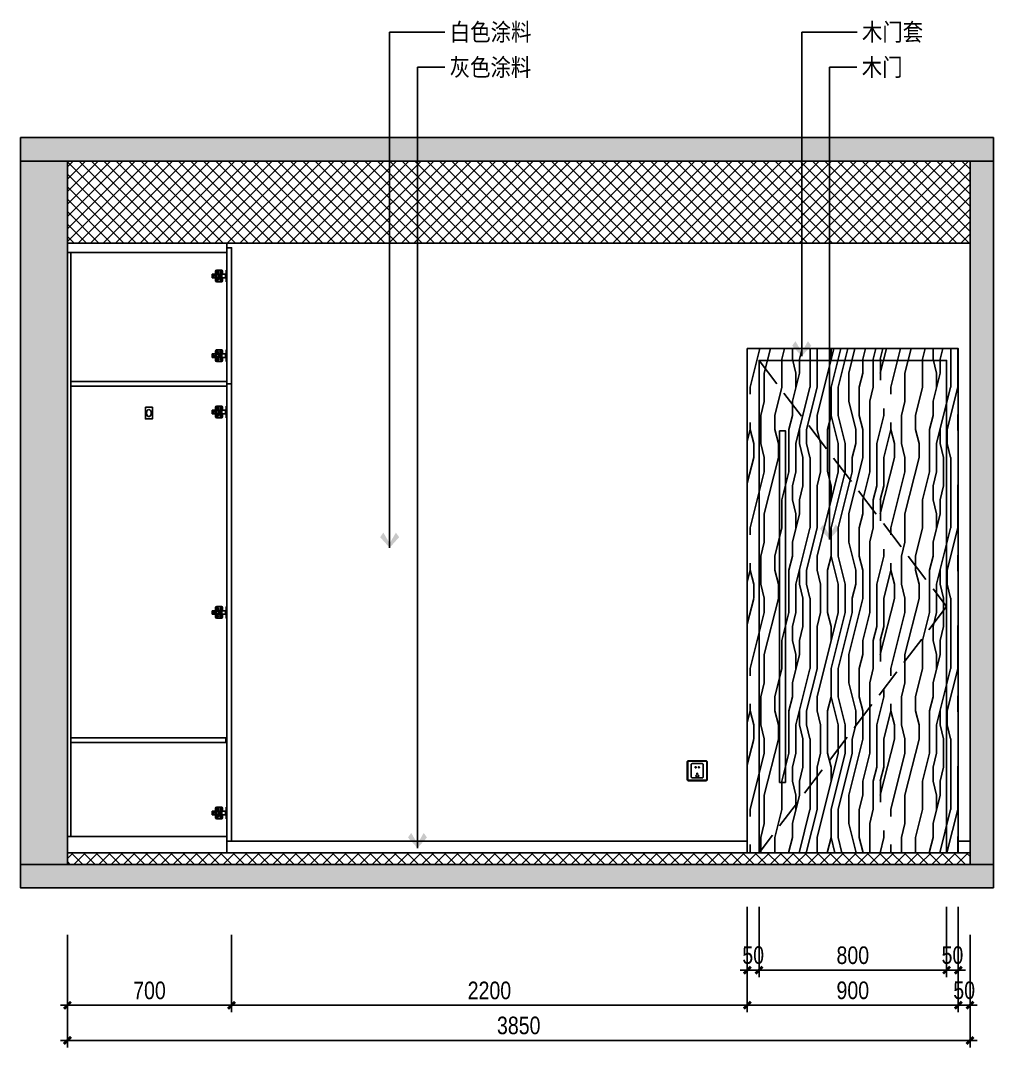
# Model space of a CAD drawing. Extents: x 468514 to 728049, y -74127 to 69080.
# Drawn here: x 659282 to 663432, y -71357 to -66977 of the extents above; entities that cross this region are included whole.
import ezdxf

# ---------------------------------------------------------------- set-up
doc = ezdxf.new("R2010")
doc.units = 0
doc.header["$LTSCALE"] = 500
doc.header["$MEASUREMENT"] = 0
doc.linetypes.add('DASH', pattern=[0.35, 0.25, -0.1])
doc.layers.get('Defpoints').update_dxf_attribs({"color": 229})
for name, color, linetype in [('E 立面填充', 250, 'Continuous'), ('E 立面墙体', 245, 'Continuous'), ('E 立面家具、洁具', 153, 'Continuous'), ('E 立面材料分格线', 8, 'Continuous'), ('E 立面材料类别线', 154, 'Continuous'), ('E 立面标注尺寸', 9, 'Continuous'), ('E 立面装饰完成线', 225, 'Continuous'), ('E 立面门', 107, 'Continuous')]:
    doc.layers.add(name, color=color, linetype=linetype)
doc.styles.add('PDC DIM', font='PMingLiU-ExtB.ttf', dxfattribs={"width": 0.85})
doc.dimstyles.new('PDC-A2', dxfattribs={"dimscale": 0, "dimtxt": 2.5, "dimasz": 1, "dimexe": 1, "dimexo": 1, "dimgap": 0.7, "dimtad": 1, "dimdec": 0, "dimtxsty": 'PDC DIM', "dimblk": 'ARCHTICK', "dimcen": 1, "dimdle": 1, "dimclrd": 8, "dimclre": 8, "dimclrt": 9, "dimadec": 0, "dimazin": 0, "dimtfac": 1, "dimtdec": 0, "dimtix": 1, "dimtmove": 2, "dimatfit": 3, "dimldrblk": 'PDC A2 T R', "dimfxl": 10, "dimfxlon": 1, "dimarcsym": 0})

# ---------------------------------------------------------------- blocks, each defined once
blk = doc.blocks.new('sdfds')
at = {"linetype": 'ByBlock'}
for p, q in [((0, 25), (0, -25)), ((1, 25), (0, 25)), ((3, 23), (3, -23)), ((63, 7.5), (3, 7.5)), ((6, 6.5), (3, 6.5)), ((5, 6.5), (5, -6.5)), ((6, 6.5), (6, -6.5)), ((18, 20), (18, 7.5)), ((22, 7.5), (22, -7.5)), ((43, 25), (23, 25)), ((36.2, -5), (36.2, 5)), ((36.2, 5), (43.2, 5)), ((43.2, 5.5), (43.2, 5)), ((46.2, 5.5), (43.2, 5.5)), ((46.2, 5.5), (46.2, -5.5)), ((48, 20), (48, 7.5)), ((63, 2.5), (58.6, 2.5)), ((62, 2.5), (62, -2.5)), ((63, 7.5), (63, 2.5)), ((1, -25), (0, -25)), ((6, -6.5), (3, -6.5)), ((63, -7.5), (3, -7.5)), ((18, -7.5), (18, -20)), ((43, -25), (23, -25)), ((43.2, -5), (36.2, -5)), ((43.2, -5), (43.2, -5.5)), ((46.2, -5.5), (43.2, -5.5)), ((48, -7.5), (48, -20)), ((63, -2.5), (58.6, -2.5)), ((63, -2.5), (63, -7.5))]:
    blk.add_line(p, q, dxfattribs=at)
for points in [[(26.3, 18.6), (26.3, 16.1), (28.8, 16.1), (28.8, 15.1), (26.3, 15.1), (26.3, 12.6), (25.3, 12.6), (25.3, 15.1), (22.9, 15.1), (22.9, 16.1), (25.3, 16.1), (25.3, 18.6), (26.3, 18.6)], [(28.7, 3), (28.7, 0.5), (26.2, 0.5), (26.2, -0.5), (28.7, -0.5), (28.7, -3), (29.7, -3), (29.7, -0.5), (32.1, -0.5), (32.1, 0.5), (29.7, 0.5), (29.7, 3), (28.7, 3)], [(39.7, 18.6), (39.7, 16.1), (37.2, 16.1), (37.2, 15.1), (39.7, 15.1), (39.7, 12.6), (40.7, 12.6), (40.7, 15.1), (43.1, 15.1), (43.1, 16.1), (40.7, 16.1), (40.7, 18.6), (39.7, 18.6)], [(55, 3), (55, 0.5), (52.5, 0.5), (52.5, -0.5), (55, -0.5), (55, -3), (56, -3), (56, -0.5), (58.5, -0.5), (58.5, 0.5), (56, 0.5), (56, 3), (55, 3)], [(26.3, -18.6), (26.3, -16.1), (28.8, -16.1), (28.8, -15.1), (26.3, -15.1), (26.3, -12.6), (25.3, -12.6), (25.3, -15.1), (22.9, -15.1), (22.9, -16.1), (25.3, -16.1), (25.3, -18.6), (26.3, -18.6)], [(39.7, -18.6), (39.7, -16.1), (37.2, -16.1), (37.2, -15.1), (39.7, -15.1), (39.7, -12.6), (40.7, -12.6), (40.7, -15.1), (43.1, -15.1), (43.1, -16.1), (40.7, -16.1), (40.7, -18.6), (39.7, -18.6)]]:
    blk.add_lwpolyline(points, dxfattribs=at)
for centre in [(25.8, 15.6), (29.2, 0), (40.2, 15.6), (55.5, 0), (25.8, -15.6), (40.2, -15.6)]:
    blk.add_circle(centre, 4, dxfattribs=at)
for centre, radius, start, end in [((1, 23), 2, 0, 90), ((23, 20), 5, 90, 180), ((40.2, 17.5), 3.5, 0, 180), ((40.2, 13.7), 3.5, 180, 0), ((43, 20), 5, 0, 90), ((1, -23), 2, 270, 0), ((23, -20), 5, 180, 270), ((25.8, -13.7), 3.5, 0, 180), ((25.8, -17.5), 3.5, 180, 0), ((43, -20), 5, 270, 0)]:
    blk.add_arc(centre, radius, start, end, dxfattribs=at)
blk = doc.blocks.new('ffffaasd')
at = {"linetype": 'DASH', "lineweight": -2, "ltscale": 20}
for p, q in [((69855.2, 418079.7), (69855.2, 418028.7)), ((69901.2, 418084.7), (69860.2, 418084.7)), ((69906.2, 418079.7), (69906.2, 418028.7)), ((69901.2, 418023.7), (69860.2, 418023.7))]:
    blk.add_line(p, q, dxfattribs=at)
for points in [[(69843.2, 418011.7), (69918.2, 418011.7, 0.414214), (69923.2, 418016.7), (69923.2, 418091.7, 0.414214), (69918.2, 418096.7), (69843.2, 418096.7, 0.414214), (69838.2, 418091.7), (69838.2, 418016.7, 0.414214)], [(69843.2, 418013.7), (69918.2, 418013.7, 0.414214), (69921.2, 418016.7), (69921.2, 418091.7, 0.414214), (69918.2, 418094.7), (69843.2, 418094.7, 0.414214), (69840.2, 418091.7), (69840.2, 418016.7, 0.414214)]]:
    blk.add_lwpolyline(points, format="xyb", close=True, dxfattribs=at)
for points in [[(69873.7, 418066.6), (69875.7, 418066.6), (69875.7, 418071.6), (69873.7, 418071.6)], [(69887.7, 418066.6), (69885.7, 418066.6), (69885.7, 418071.6), (69887.7, 418071.6)]]:
    blk.add_lwpolyline(points, dxfattribs=at)
for points in [[(69875.8, 418028.1), (69877.7, 418028.6), (69876.2, 418034.4), (69874.2, 418033.9)], [(69879.7, 418037.6), (69881.7, 418037.6), (69881.7, 418043.6), (69879.7, 418043.6)], [(69885.6, 418028.1), (69883.7, 418028.6), (69885.2, 418034.4), (69887.2, 418033.9)]]:
    blk.add_lwpolyline(points, close=True, dxfattribs=at)
for centre, radius, start, end in [((69860.2, 418079.7), 5, 90, 180), ((69901.2, 418079.7), 5, 0, 90), ((69873.9, 418069.1), 2.51, 93.6471, 266.3529), ((69887.5, 418069.1), 2.51, 273.6471, 86.3529), ((69860.2, 418028.7), 5, 180, 270), ((69901.2, 418028.7), 5, 270, 0)]:
    blk.add_arc(centre, radius, start, end, dxfattribs=at)
blk = doc.blocks.new('d34')
at = {"linetype": 'ByBlock', "lineweight": -2}
blk.add_blockref('ffffaasd', (0, 0), dxfattribs=at)
blk = doc.blocks.new('_ArchTick')
at = {"color": 0, "linetype": 'ByBlock', "const_width": 0.4}
blk.add_lwpolyline([(-0.5, -0.5), (0.5, 0.5)], dxfattribs=at)
blk = doc.blocks.new('*D2131')
at = {"layer": 'Defpoints', "color": 0, "transparency": 16777216}
for p in [(663231.6, -70726.5), (663281.6, -70726.5), (663231.6, -71026.5)]:
    blk.add_point(p, dxfattribs=at)
at = {"layer": 'E 立面标注尺寸', "color": 8, "lineweight": -2, "transparency": 16777216}
for p, q in [((663231.6, -70756.5), (663231.6, -71056.5)), ((663281.6, -70756.5), (663281.6, -71056.5)), ((663231.6, -71026.5), (663201.6, -71026.5)), ((663281.6, -71026.5), (663231.6, -71026.5)), ((663281.6, -71026.5), (663311.6, -71026.5))]:
    blk.add_line(p, q, dxfattribs=at)
at = {"layer": 'E 立面标注尺寸', "color": 8, "lineweight": -2, "transparency": 16777216, "xscale": 30.00000447440561, "yscale": 30.00000447440561, "zscale": 30.00000447440561}
blk.add_blockref('_ArchTick', (663231.6, -71026.5), dxfattribs=at)
at = {"layer": 'E 立面标注尺寸', "color": 8, "lineweight": -2, "transparency": 16777216, "xscale": 30.00000447440561, "yscale": 30.00000447440561, "zscale": 30.00000447440561, "rotation": 180}
blk.add_blockref('_ArchTick', (663281.6, -71026.5), dxfattribs=at)
at = {"layer": 'E 立面标注尺寸', "color": 9, "transparency": 16777216, "insert": (663256.6, -70963), "char_height": 75, "attachment_point": 5, "style": 'PDC DIM'}
blk.add_mtext('50', dxfattribs=at)
blk = doc.blocks.new('PDC A2 T R')
at = {"color": 0, "linetype": 'ByBlock'}
blk.add_line((0, 0), (-2, 0), dxfattribs=at)
for points in [[(-2.15, 0.89), (-1.49, 1.35), (-0.6, 0), (0, 0)], [(-2.15, -0.89), (-1.49, -1.35), (-0.6, 0), (0, 0)]]:
    blk.add_solid(points, dxfattribs=at)
blk = doc.blocks.new('*D2132')
at = {"layer": 'Defpoints', "color": 0, "transparency": 16777216}
for p in [(662431.6, -70726.5), (663231.6, -70726.5), (662431.6, -71026.5)]:
    blk.add_point(p, dxfattribs=at)
at = {"layer": 'E 立面标注尺寸', "color": 8, "lineweight": -2, "transparency": 16777216}
for p, q in [((662431.6, -70756.5), (662431.6, -71056.5)), ((663231.6, -70756.5), (663231.6, -71056.5)), ((663261.6, -71026.5), (662401.6, -71026.5))]:
    blk.add_line(p, q, dxfattribs=at)
at = {"layer": 'E 立面标注尺寸', "color": 8, "lineweight": -2, "transparency": 16777216, "xscale": 30.00000447440561, "yscale": 30.00000447440561, "zscale": 30.00000447440561, "rotation": 180}
blk.add_blockref('_ArchTick', (662431.6, -71026.5), dxfattribs=at)
at = {"layer": 'E 立面标注尺寸', "color": 8, "lineweight": -2, "transparency": 16777216, "xscale": 30.00000447440561, "yscale": 30.00000447440561, "zscale": 30.00000447440561}
blk.add_blockref('_ArchTick', (663231.6, -71026.5), dxfattribs=at)
at = {"layer": 'E 立面标注尺寸', "color": 9, "transparency": 16777216, "insert": (662831.6, -70963.7), "char_height": 75, "attachment_point": 5, "style": 'PDC DIM'}
blk.add_mtext('800', dxfattribs=at)
blk = doc.blocks.new('*D2133')
at = {"layer": 'Defpoints', "color": 0, "transparency": 16777216}
for p in [(662381.6, -70726.5), (662431.6, -70726.5), (662381.6, -71026.5)]:
    blk.add_point(p, dxfattribs=at)
at = {"layer": 'E 立面标注尺寸', "color": 8, "lineweight": -2, "transparency": 16777216}
for p, q in [((662381.6, -70756.5), (662381.6, -71056.5)), ((662431.6, -70756.5), (662431.6, -71056.5)), ((662381.6, -71026.5), (662351.6, -71026.5)), ((662431.6, -71026.5), (662381.6, -71026.5)), ((662431.6, -71026.5), (662461.6, -71026.5))]:
    blk.add_line(p, q, dxfattribs=at)
at = {"layer": 'E 立面标注尺寸', "color": 8, "lineweight": -2, "transparency": 16777216, "xscale": 30.00000447440561, "yscale": 30.00000447440561, "zscale": 30.00000447440561}
blk.add_blockref('_ArchTick', (662381.6, -71026.5), dxfattribs=at)
at = {"layer": 'E 立面标注尺寸', "color": 8, "lineweight": -2, "transparency": 16777216, "xscale": 30.00000447440561, "yscale": 30.00000447440561, "zscale": 30.00000447440561, "rotation": 180}
blk.add_blockref('_ArchTick', (662431.6, -71026.5), dxfattribs=at)
at = {"layer": 'E 立面标注尺寸', "color": 9, "transparency": 16777216, "insert": (662406.6, -70963), "char_height": 75, "attachment_point": 5, "style": 'PDC DIM'}
blk.add_mtext('50', dxfattribs=at)
blk = doc.blocks.new('*D2134')
at = {"layer": 'Defpoints', "color": 0, "transparency": 16777216}
for p in [(663281.6, -70726.5), (663331.6, -70726.5), (663281.6, -71176.5)]:
    blk.add_point(p, dxfattribs=at)
at = {"layer": 'E 立面标注尺寸', "color": 8, "lineweight": -2, "transparency": 16777216}
for p, q in [((663281.6, -70876.5), (663281.6, -71206.5)), ((663331.6, -70876.5), (663331.6, -71206.5)), ((663281.6, -71176.5), (663251.6, -71176.5)), ((663331.6, -71176.5), (663281.6, -71176.5)), ((663331.6, -71176.5), (663361.6, -71176.5))]:
    blk.add_line(p, q, dxfattribs=at)
at = {"layer": 'E 立面标注尺寸', "color": 8, "lineweight": -2, "transparency": 16777216, "xscale": 30.00000447440561, "yscale": 30.00000447440561, "zscale": 30.00000447440561}
blk.add_blockref('_ArchTick', (663281.6, -71176.5), dxfattribs=at)
at = {"layer": 'E 立面标注尺寸', "color": 8, "lineweight": -2, "transparency": 16777216, "xscale": 30.00000447440561, "yscale": 30.00000447440561, "zscale": 30.00000447440561, "rotation": 180}
blk.add_blockref('_ArchTick', (663331.6, -71176.5), dxfattribs=at)
at = {"layer": 'E 立面标注尺寸', "color": 9, "transparency": 16777216, "insert": (663306.6, -71113), "char_height": 75, "attachment_point": 5, "style": 'PDC DIM'}
blk.add_mtext('50', dxfattribs=at)
blk = doc.blocks.new('*D2135')
at = {"layer": 'Defpoints', "color": 0, "transparency": 16777216}
for p in [(662381.6, -70726.5), (663281.6, -70726.5), (662381.6, -71176.5)]:
    blk.add_point(p, dxfattribs=at)
at = {"layer": 'E 立面标注尺寸', "color": 8, "lineweight": -2, "transparency": 16777216}
for p, q in [((662381.6, -70876.5), (662381.6, -71206.5)), ((663281.6, -70876.5), (663281.6, -71206.5)), ((663311.6, -71176.5), (662351.6, -71176.5))]:
    blk.add_line(p, q, dxfattribs=at)
at = {"layer": 'E 立面标注尺寸', "color": 8, "lineweight": -2, "transparency": 16777216, "xscale": 30.00000447440561, "yscale": 30.00000447440561, "zscale": 30.00000447440561, "rotation": 180}
blk.add_blockref('_ArchTick', (662381.6, -71176.5), dxfattribs=at)
at = {"layer": 'E 立面标注尺寸', "color": 8, "lineweight": -2, "transparency": 16777216, "xscale": 30.00000447440561, "yscale": 30.00000447440561, "zscale": 30.00000447440561}
blk.add_blockref('_ArchTick', (663281.6, -71176.5), dxfattribs=at)
at = {"layer": 'E 立面标注尺寸', "color": 9, "transparency": 16777216, "insert": (662831.6, -71113.3), "char_height": 75, "attachment_point": 5, "style": 'PDC DIM'}
blk.add_mtext('900', dxfattribs=at)
blk = doc.blocks.new('*D2136')
at = {"layer": 'Defpoints', "color": 0, "transparency": 16777216}
for p in [(660181.6, -70726.5), (662381.6, -70726.5), (660181.6, -71176.5)]:
    blk.add_point(p, dxfattribs=at)
at = {"layer": 'E 立面标注尺寸', "color": 8, "lineweight": -2, "transparency": 16777216}
for p, q in [((660181.6, -70876.5), (660181.6, -71206.5)), ((662381.6, -70876.5), (662381.6, -71206.5)), ((662411.6, -71176.5), (660151.6, -71176.5))]:
    blk.add_line(p, q, dxfattribs=at)
at = {"layer": 'E 立面标注尺寸', "color": 8, "lineweight": -2, "transparency": 16777216, "xscale": 30.00000447440561, "yscale": 30.00000447440561, "zscale": 30.00000447440561, "rotation": 180}
blk.add_blockref('_ArchTick', (660181.6, -71176.5), dxfattribs=at)
at = {"layer": 'E 立面标注尺寸', "color": 8, "lineweight": -2, "transparency": 16777216, "xscale": 30.00000447440561, "yscale": 30.00000447440561, "zscale": 30.00000447440561}
blk.add_blockref('_ArchTick', (662381.6, -71176.5), dxfattribs=at)
at = {"layer": 'E 立面标注尺寸', "color": 9, "transparency": 16777216, "insert": (661281.6, -71113.7), "char_height": 75, "attachment_point": 5, "style": 'PDC DIM'}
blk.add_mtext('2200', dxfattribs=at)
blk = doc.blocks.new('*D2137')
at = {"layer": 'Defpoints', "color": 0, "transparency": 16777216}
for p in [(659481.6, -70726.5), (660181.6, -70726.5), (659481.6, -71176.5)]:
    blk.add_point(p, dxfattribs=at)
at = {"layer": 'E 立面标注尺寸', "color": 8, "lineweight": -2, "transparency": 16777216}
for p, q in [((659481.6, -70876.5), (659481.6, -71206.5)), ((660181.6, -70876.5), (660181.6, -71206.5)), ((660211.6, -71176.5), (659451.6, -71176.5))]:
    blk.add_line(p, q, dxfattribs=at)
at = {"layer": 'E 立面标注尺寸', "color": 8, "lineweight": -2, "transparency": 16777216, "xscale": 30.00000447440561, "yscale": 30.00000447440561, "zscale": 30.00000447440561, "rotation": 180}
blk.add_blockref('_ArchTick', (659481.6, -71176.5), dxfattribs=at)
at = {"layer": 'E 立面标注尺寸', "color": 8, "lineweight": -2, "transparency": 16777216, "xscale": 30.00000447440561, "yscale": 30.00000447440561, "zscale": 30.00000447440561}
blk.add_blockref('_ArchTick', (660181.6, -71176.5), dxfattribs=at)
at = {"layer": 'E 立面标注尺寸', "color": 9, "transparency": 16777216, "insert": (659831.6, -71113.7), "char_height": 75, "attachment_point": 5, "style": 'PDC DIM'}
blk.add_mtext('700', dxfattribs=at)
blk = doc.blocks.new('*D2138')
at = {"layer": 'Defpoints', "color": 0, "transparency": 16777216}
for p in [(659481.6, -70726.5), (663331.6, -70726.5), (663331.6, -71326.5)]:
    blk.add_point(p, dxfattribs=at)
at = {"layer": 'E 立面标注尺寸', "color": 8, "lineweight": -2, "transparency": 16777216}
for p, q in [((659481.6, -71026.5), (659481.6, -71356.5)), ((663331.6, -71026.5), (663331.6, -71356.5)), ((659451.6, -71326.5), (663361.6, -71326.5))]:
    blk.add_line(p, q, dxfattribs=at)
at = {"layer": 'E 立面标注尺寸', "color": 8, "lineweight": -2, "transparency": 16777216, "xscale": 30.00000447440561, "yscale": 30.00000447440561, "zscale": 30.00000447440561, "rotation": 180}
blk.add_blockref('_ArchTick', (659481.6, -71326.5), dxfattribs=at)
at = {"layer": 'E 立面标注尺寸', "color": 8, "lineweight": -2, "transparency": 16777216, "xscale": 30.00000447440561, "yscale": 30.00000447440561, "zscale": 30.00000447440561}
blk.add_blockref('_ArchTick', (663331.6, -71326.5), dxfattribs=at)
at = {"layer": 'E 立面标注尺寸', "color": 9, "transparency": 16777216, "insert": (661406.6, -71263), "char_height": 75, "attachment_point": 5, "style": 'PDC DIM'}
blk.add_mtext('3850', dxfattribs=at)

msp = doc.modelspace()

# ---------------------------------------------------------------- hatches: boundary and pattern name
at = {"layer": 'E 立面填充'}
h = msp.add_hatch(dxfattribs=at)
h.set_pattern_fill('ANSI37', color=256, scale=300)
h.paths.add_polyline_path([(659481.6, -67576.5), (663331.6, -67576.5), (663331.6, -67926.5), (659481.6, -67926.5)])
h = msp.add_hatch(dxfattribs=at)
h.set_pattern_fill('木纹5', color=256, scale=150, angle=90, pattern_type=2)
h.set_pattern_definition([(90, (153653.64, -72201.5), (-600, 4e-14), [120, -180, 60, -240]), (90, (153638.64, -71781.5), (-600, 4e-14), [120, -480]), (90, (153608.64, -71841.5), (-600, 4e-14), [60, -540]), (90, (153593.64, -72171.5), (-600, 4e-14), [30, -420, 30, -120]), (90, (153563.64, -71961.5), (-600, 4e-14), [120, -180, 30, -270]), (90, (153548.64, -72111.5), (-600, 4e-14), [90, -510]), (90, (153533.64, -71961.5), (-600, 4e-14), [180, -420]), (90, (153518.64, -72141.5), (-600, 4e-14), [120, -480]), (90, (153503.64, -71901.5), (-600, 4e-14), [300, -300]), (90, (153473.64, -72081.5), (-600, 4e-14), [60, -180, 120, -240]), (90, (153458.64, -71661.5), (-600, 4e-14), [120, -480]), (90, (153443.64, -71781.5), (-600, 4e-14), [60, -540]), (90, (153428.64, -71901.5), (-600, 4e-14), [60, -540]), (90, (153413.64, -72201.5), (-600, 4e-14), [120, -480]), (90, (153398.64, -71901.5), (-600, 4e-14), [120, -480]), (90, (153368.64, -71901.5), (-600, 4e-14), [120, -120, 120, -240]), (90, (153338.64, -72021.5), (-600, 4e-14), [60, -300, 120, -120]), (90, (153323.64, -71901.5), (-600, 4e-14), [180, -420]), (90, (153293.64, -71901.5), (-600, 4e-14), [120, -480]), (90, (153278.64, -72141.5), (-600, 4e-14), [180, -240, 60, -120]), (90, (153248.64, -72141.5), (-600, 4e-14), [300, -300]), (90, (153233.64, -71781.5), (-600, 4e-14), [60, -540]), (90, (153218.64, -71961.5), (-600, 4e-14), [120, -480]), (90, (153203.64, -72081.5), (-600, 4e-14), [60, -240, 60, -240]), (90, (153188.64, -72141.5), (-600, 4e-14), [60, -180, 120, -240]), (90, (153173.64, -72021.5), (-600, 4e-14), [60, -300, 60, -180]), (90, (153158.64, -71901.5), (-600, 4e-14), [180, -420]), (90, (153128.64, -72141.5), (-600, 4e-14), [120, -480]), (90, (153113.64, -71841.5), (-600, 4e-14), [60, -540]), (90, (153098.64, -71721.5), (-600, 4e-14), [60, -540]), (104.036243, (153608.64, -71781.5), (2e-08, 600), [61.8, -2412.0633]), (104.036243, (153473.64, -71721.5), (2e-08, 600), [61.8, -2412.0633]), (104.036243, (153113.64, -71781.5), (2e-08, 600), [61.8, -2412.0633]), (104.036243, (153338.64, -71961.5), (2e-08, 600), [61.8, -2412.0633]), (104.036243, (153248.64, -71841.5), (2e-08, 600), [61.8, -2412.0633]), (104.036243, (153293.64, -71781.5), (2e-08, 600), [61.8, -2412.0633]), (104.036243, (153188.64, -72081.5), (2e-08, 600), [61.8, -2412.0633]), (104.036243, (153218.64, -71841.5), (2e-08, 600), [61.8, -2412.0633]), (104.036243, (153443.64, -71721.5), (2e-08, 600), [123.6, -2350.2633]), (104.036243, (153398.64, -71781.5), (2e-08, 600), [123.6, -2350.2633]), (104.036243, (153368.64, -71781.5), (2e-08, 600), [123.6, -2350.2633]), (255.963757, (153563.64, -71961.5), (2e-08, -600), [61.8, -123.6, 61.8, -2226.6633]), (255.963757, (153473.64, -72081.5), (2e-08, -600), [61.8, -2412.0633]), (255.963757, (153203.64, -72081.5), (2e-08, -600), [123.6, -2350.2633]), (284.036243, (153638.64, -71781.5), (-2e-08, -600), [61.8, -2412.0633]), (75.963757, (153638.64, -71661.5), (-2e-08, 600), [61.8, -2412.0633]), (75.963757, (153428.64, -71841.5), (-2e-08, 600), [61.8, -2412.0633]), (75.963757, (153323.64, -71721.5), (-2e-08, 600), [61.8, -2412.0633]), (75.963757, (153278.64, -71961.5), (-2e-08, 600), [61.8, -2412.0633]), (75.963757, (153203.64, -72021.5), (-2e-08, 600), [61.8, -2412.0633]), (75.963757, (153173.64, -71961.5), (-2e-08, 600), [61.8, -2412.0633]), (75.963757, (153278.64, -71961.5), (-2e-08, 600), [61.8, -2412.0633]), (75.963757, (153188.64, -71781.5), (-2e-08, 600), [247.2, -2226.6633]), (75.963757, (153593.64, -72141.5), (-2e-08, 600), [247.2, -2226.6633]), (75.963757, (153548.64, -72081.5), (-2e-08, 600), [247.2, -2226.6633]), (75.963757, (153518.64, -72021.5), (-2e-08, 600), [61.8, -123.6, 123.6, -2164.8633]), (75.963757, (153473.64, -72021.5), (-2e-08, 600), [123.6, -123.6, 123.6, -2103.0633]), (75.963757, (153413.64, -72081.5), (-2e-08, 600), [247.2, -2226.6633]), (75.963757, (153368.64, -72141.5), (-2e-08, 600), [247.2, -2226.6633]), (75.963757, (153338.64, -72141.5), (-2e-08, 600), [247.2, -2226.6633]), (75.963757, (153158.64, -71721.5), (-2e-08, 600), [61.8, -2412.0633]), (75.963768, (153098.64, -71661.5), (-0.000115, 600), [123.6, -2350.2633]), (75.963768, (153128.64, -72021.5), (-0.000115, 600), [123.6, -2350.2633]), (75.963758, (153653.64, -72081.5), (-1e-05, 600), [247.2, -2226.6633]), (75.963758, (153233.64, -71721.5), (-1e-05, 600), [185.4, -2288.4633]), (75.963758, (153278.64, -71661.5), (-1e-05, 600), [370.8, -2103.0633])])
h.paths.add_polyline_path([(662381.6, -68376.5), (663281.6, -68376.5), (663281.6, -70526.5), (662381.6, -70526.5)])
at = {"layer": 'E 立面墙体'}
h = msp.add_hatch(color=250, dxfattribs=at)
h.dxf.hatch_style = 1
h.paths.add_polyline_path([(659281.6, -67476.5), (663431.6, -67476.5), (663431.6, -67576.5), (659281.6, -67576.5)])
h = msp.add_hatch(dxfattribs=at)
h.set_pattern_fill('钢筋混凝土', color=250, scale=10, pattern_type=2)
h.set_pattern_definition([(45, (165187.614, -72201.5), (-35.355339, 35.355339), []), (50, (165187.614, -72201.5), (71.726018, -6.2752135), [7.5, -82.5]), (355, (165187.614, -72201.5), (-13.875133, 75.219213), [6, -66]), (100.4514, (165193.59, -72202.02), (57.850938, 68.943954), [6.374019, -70.114211]), (46.1842, (165187.61, -72181.5), (106.724105, -16.551901), [11.25, -123.75]), (96.6356, (165196.51, -72182.88), (93.46627, 97.411787), [9.56103, -105.1713]), (351.1842, (165187.61, -72181.5), (93.466195, 97.41186), [9, -99]), (21, (165197.614, -72186.5), (59.690705, -40.261889), [7.5, -82.5]), (326, (165197.614, -72186.5), (24.331533, 72.515005), [6, -66]), (71.4514, (165202.59, -72189.855), (84.022263, 32.25305), [6.374019, -70.114211]), (37.5, (165187.614, -72201.5), (1.2159855, 33.2893854), [0.5, -65.2, 0.5, -67, 0.5, -66.25]), (7.5, (165187.614, -72201.5), (26.3069537, 39.4411712), [0.5, -38.2, 0.5, -63.7, 0.5, -25.25]), (327.5, (165165.314, -72201.5), (53.3822436, -2.2554872), [0.5, -25, 0.5, -78, 0.5, -103.5]), (317.5, (165155.314, -72201.5), (58.318617, 10.0104982), [0.5, -32.5, 0.5, -51.8, 0.5, -73.5])])
h.paths.add_polyline_path([(659481.6, -70576.5), (659281.6, -70576.5), (659281.6, -67576.5), (659481.6, -67576.5)])
h = msp.add_hatch(dxfattribs=at)
h.set_pattern_fill('钢筋混凝土', color=250, scale=10, pattern_type=2)
h.set_pattern_definition([(45, (161637.614, -72201.5), (-35.355339, 35.355339), []), (50, (161637.614, -72201.5), (71.726018, -6.2752135), [7.5, -82.5]), (355, (161637.614, -72201.5), (-13.875133, 75.219213), [6, -66]), (100.4514, (161643.59, -72202.02), (57.850938, 68.943954), [6.374019, -70.114211]), (46.1842, (161637.61, -72181.5), (106.724105, -16.551901), [11.25, -123.75]), (96.6356, (161646.51, -72182.88), (93.46627, 97.411787), [9.561029, -105.1713]), (351.1842, (161637.61, -72181.5), (93.466195, 97.41186), [9, -99]), (21, (161647.614, -72186.5), (59.690705, -40.261889), [7.5, -82.5]), (326, (161647.614, -72186.5), (24.331533, 72.515005), [6, -66]), (71.4514, (161652.59, -72189.855), (84.022263, 32.25305), [6.374019, -70.114211]), (37.5, (161637.614, -72201.5), (1.2159855, 33.2893854), [0.5, -65.2, 0.5, -67, 0.5, -66.25]), (7.5, (161637.614, -72201.5), (26.3069537, 39.4411712), [0.5, -38.2, 0.5, -63.7, 0.5, -25.25]), (327.5, (161615.314, -72201.5), (53.3822436, -2.2554872), [0.5, -25, 0.5, -78, 0.5, -103.5]), (317.5, (161605.314, -72201.5), (58.318617, 10.0104982), [0.5, -32.5, 0.5, -51.8, 0.5, -73.5])])
h.paths.add_polyline_path([(663331.6, -70576.5), (663431.6, -70576.5), (663431.6, -67576.5), (663331.6, -67576.5)])
h = msp.add_hatch(dxfattribs=at)
h.set_pattern_fill('ANSI37', color=250, scale=300)
h.set_pattern_definition([(45, (165737.614, -72201.5), (-26.5165043, 26.5165043), []), (135, (165737.614, -72201.5), (-26.5165043, -26.5165043), [])])
h.paths.add_polyline_path([(659481.6, -70526.5), (663331.6, -70526.5), (663331.6, -70576.5), (659481.6, -70576.5)])
h = msp.add_hatch(color=250, dxfattribs=at)
h.dxf.hatch_style = 1
h.paths.add_polyline_path([(663431.6, -70676.5), (659281.6, -70676.5), (659281.6, -70576.5), (663431.6, -70576.5)])

# ---------------------------------------------------------------- linework, layer by layer
for points in [[(659281.6, -67476.5), (663431.6, -67476.5), (663431.6, -67576.5), (659281.6, -67576.5)], [(659481.6, -70576.5), (659281.6, -70576.5), (659281.6, -67576.5), (659481.6, -67576.5)], [(663331.6, -70576.5), (663431.6, -70576.5), (663431.6, -67576.5), (663331.6, -67576.5)], [(663431.6, -70676.5), (659281.6, -70676.5), (659281.6, -70576.5), (663431.6, -70576.5)]]:
    msp.add_lwpolyline(points, close=True, dxfattribs=at)
at = {"layer": 'E 立面家具、洁具'}
for p, q in [((660181.6, -70476.5), (662381.6, -70476.5)), ((663281.6, -70476.5), (663331.6, -70476.5))]:
    msp.add_line(p, q, dxfattribs=at)
at = {"layer": 'E 立面材料分格线', "linetype": 'DASH'}
msp.add_lwpolyline([(662431.6, -68426.5), (663231.6, -69476.5), (662431.6, -70526.5)], dxfattribs=at)
at = {"layer": 'E 立面材料分格线'}
msp.add_lwpolyline([(659814.1, -68626.5), (659844.1, -68626.5), (659844.1, -68676.5), (659814.1, -68676.5)], close=True, dxfattribs=at)
msp.add_ellipse((659829.1, -68651.5), major_axis=(0, 15), ratio=0.666667, dxfattribs=at)
at = {"layer": 'E 立面材料类别线'}
for points in [[(659481.6, -67966.5), (660161.6, -67966.5), (660161.6, -67926.5), (659481.6, -67926.5)], [(660181.6, -68526.5), (660161.6, -68526.5), (660161.6, -67946.5), (660181.6, -67946.5)], [(659496.6, -67966.5), (659481.6, -67966.5), (659481.6, -70456.5), (659496.6, -70456.5)], [(659496.6, -68536.5), (660161.6, -68536.5), (660161.6, -68516.5), (659496.6, -68516.5)], [(660181.6, -68526.5), (660161.6, -68526.5), (660161.6, -70476.5), (660181.6, -70476.5)], [(659496.6, -70056.5), (660156.6, -70056.5), (660156.6, -70036.5), (659496.6, -70036.5)], [(659481.6, -70526.5), (660161.6, -70526.5), (660161.6, -70456.5), (659481.6, -70456.5)]]:
    msp.add_lwpolyline(points, close=True, dxfattribs=at)
at = {"layer": 'E 立面装饰完成线'}
for points in [[(659481.6, -67576.5), (663331.6, -67576.5), (663331.6, -67926.5), (659481.6, -67926.5)], [(659481.6, -70526.5), (663331.6, -70526.5), (663331.6, -70576.5), (659481.6, -70576.5)]]:
    msp.add_lwpolyline(points, close=True, dxfattribs=at)
at = {"layer": 'E 立面门'}
for points in [[(662381.6, -70526.5), (662381.6, -68376.5), (663281.6, -68376.5), (663281.6, -70526.5)], [(662431.6, -70526.5), (662431.6, -68426.5), (663231.6, -68426.5), (663231.6, -70526.5)]]:
    msp.add_lwpolyline(points, dxfattribs=at)
for points in [[(663231.6, -70526.5), (662431.6, -70526.5), (662431.6, -68426.5), (663231.6, -68426.5)], [(662519.1, -68726.5), (662544.1, -68726.5), (662544.1, -70226.5), (662519.1, -70226.5)]]:
    msp.add_lwpolyline(points, close=True, dxfattribs=at)

# ---------------------------------------------------------------- block references
at = {"layer": 'E 立面家具、洁具', "linetype": 'DASH', "ltscale": 20, "xscale": -1}
msp.add_blockref('d34', (732048.6, -488230.7), dxfattribs=at)
at = {"layer": 'E 立面材料分格线', "xscale": -1}
for p in [(660161.6, -68066.5), (660161.6, -68646.5), (660161.6, -69501.5), (660161.6, -70356.5)]:
    msp.add_blockref('sdfds', p, dxfattribs=at)
at = {"layer": 'E 立面材料分格线', "rotation": 180}
msp.add_blockref('sdfds', (660161.6, -68406.5), dxfattribs=at)

# ---------------------------------------------------------------- texts
at = {"layer": 'E 立面标注尺寸', "color": 9, "char_height": 75, "attachment_point": 1, "style": 'PDC DIM'}
for s, insert in [('白色涂料', (661112.8, -66989)), ('{\\fPMingLiU|b0|i0|c134|p18;木门套}', (662870.5, -66989)), ('灰色涂料', (661112.2, -67139)), ('{\\fPMingLiU|b0|i0|c134|p18;木门}', (662869.8, -67139))]:
    msp.add_mtext(s, dxfattribs=dict(at, insert=insert))

# ---------------------------------------------------------------- dimensions: what is measured, and where the dimension line sits
at = {"layer": 'E 立面标注尺寸'}
for base, p1, p2, picture, middle in [((659481.6, -71176.5), (660181.6, -70726.5), (659481.6, -70726.5), '*D2137', (659831.6, -71113.7)), ((663331.6, -71326.5), (659481.6, -70726.5), (663331.6, -70726.5), '*D2138', (661406.6, -71263)), ((660181.6, -71176.5), (662381.6, -70726.5), (660181.6, -70726.5), '*D2136', (661281.6, -71113.7)), ((662381.6, -71026.5), (662431.6, -70726.5), (662381.6, -70726.5), '*D2133', (662406.6, -70963)), ((662381.6, -71176.5), (663281.6, -70726.5), (662381.6, -70726.5), '*D2135', (662831.6, -71113.3)), ((662431.6, -71026.5), (663231.6, -70726.5), (662431.6, -70726.5), '*D2132', (662831.6, -70963.7)), ((663231.6, -71026.5), (663281.6, -70726.5), (663231.6, -70726.5), '*D2131', (663256.6, -70963)), ((663281.6, -71176.5), (663331.6, -70726.5), (663281.6, -70726.5), '*D2134', (663306.6, -71113))]:
    dim = msp.add_linear_dim(base=base, p1=p1, p2=p2, dimstyle='PDC-A2', override={"dimscale": 30.000004}, dxfattribs=at)
    dim.commit()
    dim.dimension.update_dxf_attribs({"geometry": picture, "text_midpoint": middle})

# ---------------------------------------------------------------- leaders
at = {"layer": 'E 立面标注尺寸', "annotation_type": 0, "has_hookline": 1, "hookline_direction": 0}
for points, text_width in [([(660856, -69225.3), (660856, -67026.5), (661091.8, -67026.5)], 344.7), ([(662613.7, -68409), (662613.7, -67026.5), (662849.5, -67026.5)], 265), ([(660974.7, -70506), (660974.7, -67176.5), (661091.2, -67176.5)], 357.2), ([(662732.4, -69189.9), (662732.4, -67176.5), (662848.8, -67176.5)], 168.1)]:
    msp.add_leader(points, dimstyle='PDC-A2', override={"dimscale": 30.000004, "dimtad": 0}, dxfattribs=dict(at, text_width=text_width))

doc.saveas('drawing.dxf')
